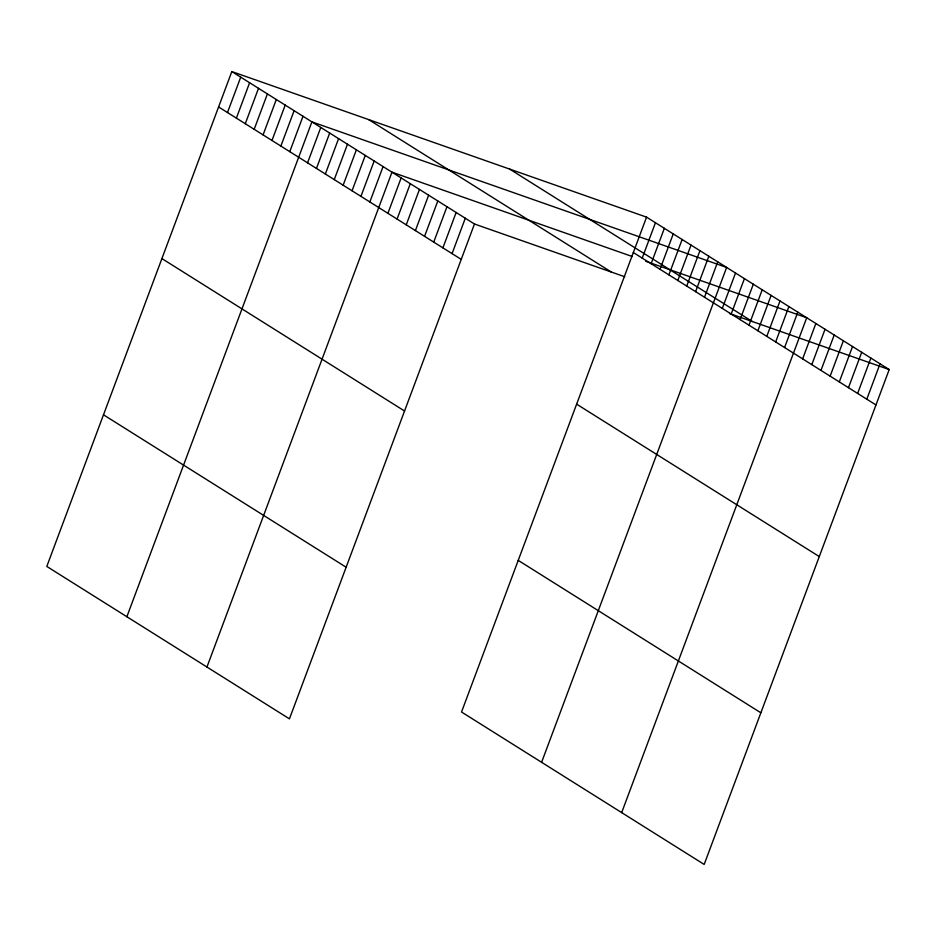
<?xml version="1.0" encoding="UTF-8"?>
<svg xmlns="http://www.w3.org/2000/svg" width="936" height="936" viewBox="0 0 936 936"><rect width="100%" height="100%" fill="white"/><g stroke="black" fill="none" stroke-linecap="round" stroke-linejoin="round"><path stroke-width="1.4" d="M231.824 71.569L46.8 566.432L289.446 718.86L474.47 223.996L231.824 71.569L646.554 217.14L889.2 369.568L704.176 864.431L461.53 712.003L646.554 217.14M227.483 112.542L240.716 77.162M236.387 118.123L249.608 82.754M245.279 123.716L258.511 88.335M254.182 129.308L267.404 93.928M263.075 134.901L276.307 99.52M271.978 140.482L285.199 105.101M280.87 146.074L294.103 110.694M289.774 151.667L302.995 116.286M126.875 616.73L311.899 121.867L726.628 267.45L541.605 762.302M307.558 162.841L320.791 127.46M316.462 168.433L329.683 133.052M325.354 174.014L338.586 138.645M334.257 179.607L347.478 144.226M343.149 185.199L356.382 149.819M352.053 190.78L365.274 155.411M360.945 196.373L374.178 160.992M369.849 201.965L383.07 166.585M206.95 667.029L391.973 172.177L632.233 256.511M387.902 213.314L401.135 177.934M397.075 219.071L410.296 183.69M406.236 224.827L419.468 189.446M415.409 230.584L428.63 195.203M424.57 236.34L437.802 200.959M433.742 242.096L446.963 206.727M442.904 247.864L456.136 212.484M452.076 253.621L465.297 218.24M642.225 258.114L655.446 222.733M651.117 263.706L664.349 228.326M660.009 269.287L673.241 233.918M668.912 274.88L682.133 239.499M677.804 280.472L691.037 245.092M686.708 286.053L699.929 250.684M695.6 291.646L708.833 256.265M704.504 297.238L717.725 261.858M722.299 308.412L735.52 273.031M731.192 314.005L744.424 278.624M740.083 319.597L753.316 284.216M748.987 325.178L762.208 289.797M757.879 330.771L771.112 295.39M766.783 336.363L780.004 300.982M775.675 341.944L788.908 306.563M784.579 347.537L797.8 312.156M621.679 812.6L806.703 317.749L645.664 261.226M802.643 358.886L815.864 323.505M811.804 364.642L825.037 329.261M820.977 370.399L834.198 335.018M830.138 376.155L843.371 340.786M839.311 381.911L852.532 346.542M848.472 387.68L861.705 352.299M857.633 393.436L870.866 358.055M866.806 399.192L880.039 363.811M474.47 223.996L624.757 276.752M729.507 313.513L889.2 369.568M509.687 169.112L752.333 321.528M633.321 252.521L875.967 404.949M368.679 119.609L611.325 272.037M218.591 106.95L461.237 259.377M576.635 404.153L819.281 556.581M161.905 258.582L404.551 411.009M518.228 560.371L760.874 712.799M103.486 414.8L346.144 567.228"/></g></svg>
